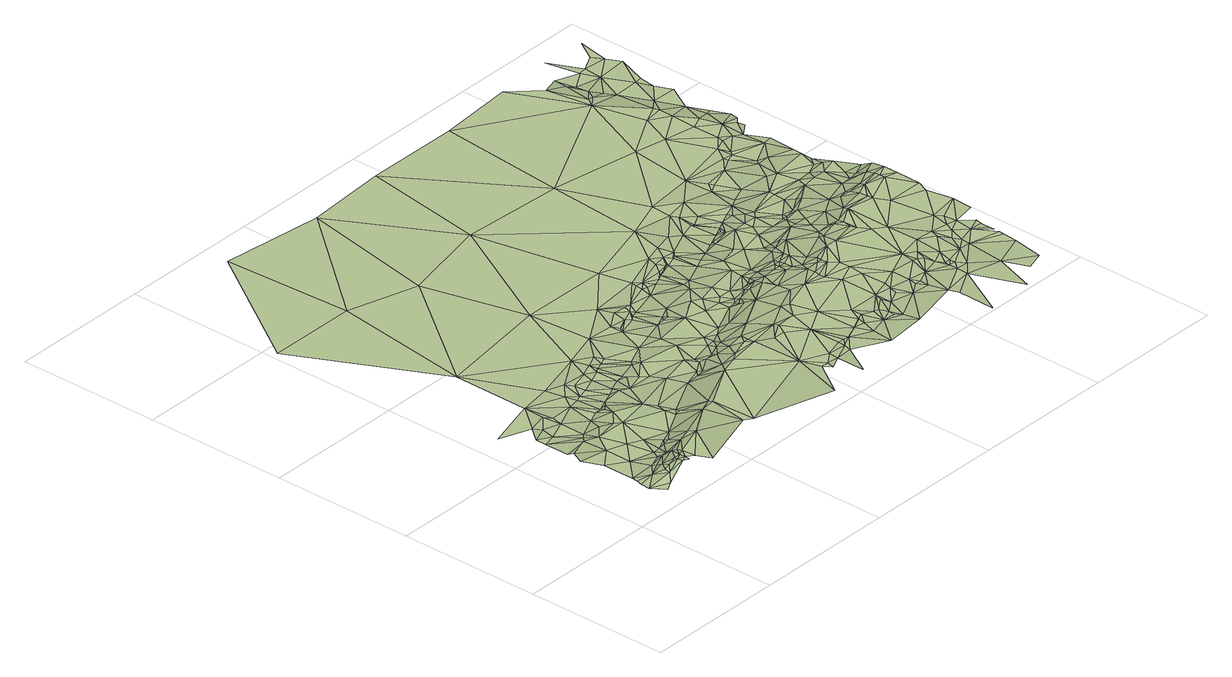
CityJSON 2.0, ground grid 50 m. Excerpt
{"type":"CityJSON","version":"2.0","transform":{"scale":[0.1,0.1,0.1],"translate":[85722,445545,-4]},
"CityObjects":{
"terrain1":{"type":"TINRelief","geometry":[{"type":"CompositeSurface","lod":"1","boundaries":[[[0,1,2]],[[1,3,4]],[[5,4,3]],[[6,1,0]],[[7,5,3]],[[6,3,1]],[[6,8,3]],[[9,7,3]],[[10,11,7]],[[12,6,0]],[[6,13,8]],[[8,14,3]],[[15,16,11]],[[10,7,9]],[[14,17,3]],[[13,14,8]],[[18,13,6]],[[17,9,3]],[[12,18,6]],[[15,19,16]],[[15,11,10]],[[20,14,13]],[[18,20,13]],[[21,18,12]],[[22,23,19]],[[24,21,12]],[[25,20,18]],[[14,26,17]],[[26,9,17]],[[21,25,18]],[[22,27,23]],[[10,9,28]],[[20,29,14]],[[15,22,19]],[[30,31,27]],[[25,29,20]],[[32,25,21]],[[29,26,14]],[[26,28,9]],[[32,21,33]],[[15,10,34]],[[35,36,31]],[[30,35,31]],[[32,37,25]],[[10,28,38]],[[25,37,29]],[[22,39,27]],[[39,30,27]],[[40,41,36]],[[42,28,26]],[[34,10,38]],[[43,22,15]],[[42,26,29]],[[42,38,28]],[[43,15,34]],[[43,39,22]],[[32,44,37]],[[29,37,44]],[[39,45,30]],[[42,46,38]],[[35,47,36]],[[33,48,49]],[[42,29,44]],[[32,33,49]],[[50,35,30]],[[43,45,39]],[[42,51,46]],[[34,38,52]],[[45,50,30]],[[52,38,46]],[[42,44,51]],[[40,36,47]],[[50,47,35]],[[53,45,43]],[[32,49,44]],[[43,34,54]],[[51,55,46]],[[52,46,55]],[[56,51,44]],[[50,57,47]],[[40,47,57]],[[54,34,52]],[[53,43,58]],[[56,55,51]],[[59,50,45]],[[53,59,45]],[[56,44,60]],[[43,54,58]],[[44,49,60]],[[52,55,61]],[[62,49,48]],[[56,61,55]],[[50,63,57]],[[53,58,59]],[[56,60,61]],[[40,57,63]],[[54,52,61]],[[59,63,50]],[[58,64,59]],[[58,54,64]],[[65,40,66]],[[60,49,67]],[[40,63,68]],[[69,63,59]],[[64,69,59]],[[40,68,66]],[[60,67,61]],[[54,61,70]],[[64,71,69]],[[72,63,69]],[[71,72,69]],[[62,67,49]],[[54,73,64]],[[64,74,71]],[[72,75,63]],[[71,74,72]],[[68,63,75]],[[76,77,65]],[[78,61,67]],[[78,70,61]],[[54,70,73]],[[73,74,64]],[[74,79,72]],[[79,75,72]],[[68,75,80]],[[81,66,68]],[[79,80,75]],[[73,79,74]],[[81,68,80]],[[62,82,83]],[[62,83,67]],[[78,67,84]],[[65,66,85]],[[86,70,78]],[[73,70,87]],[[79,88,80]],[[81,80,89]],[[86,78,84]],[[86,87,70]],[[90,84,67]],[[73,91,79]],[[89,80,92]],[[83,90,67]],[[88,92,80]],[[90,86,84]],[[91,88,79]],[[81,85,66]],[[73,93,91]],[[81,89,94]],[[95,92,88]],[[89,92,96]],[[91,95,88]],[[97,77,76]],[[98,73,87]],[[95,96,92]],[[93,95,91]],[[99,87,86]],[[89,96,94]],[[82,100,83]],[[99,86,90]],[[98,93,73]],[[81,94,85]],[[93,101,95]],[[95,101,96]],[[83,100,90]],[[102,101,93]],[[103,94,96]],[[101,103,96]],[[102,93,104]],[[98,87,99]],[[105,104,93]],[[106,76,65]],[[107,65,85]],[[108,94,103]],[[108,85,94]],[[102,109,101]],[[101,109,103]],[[105,93,98]],[[102,104,109]],[[99,90,100]],[[110,103,109]],[[110,108,103]],[[108,111,85]],[[104,112,109]],[[110,113,108]],[[110,109,112]],[[105,114,104]],[[113,111,108]],[[115,100,82]],[[110,112,113]],[[116,115,82]],[[104,114,112]],[[98,99,117]],[[106,65,107]],[[113,118,111]],[[99,100,119]],[[105,98,120]],[[111,121,85]],[[99,119,117]],[[113,112,122]],[[113,122,118]],[[105,120,114]],[[122,112,114]],[[123,119,100]],[[118,121,111]],[[120,98,117]],[[124,117,119]],[[124,119,123]],[[107,85,121]],[[123,100,125]],[[122,126,118]],[[122,114,126]],[[124,127,117]],[[118,126,121]],[[124,123,128]],[[120,117,127]],[[115,125,100]],[[124,128,127]],[[123,125,129]],[[120,130,114]],[[130,126,114]],[[120,127,131]],[[123,129,132]],[[123,132,128]],[[131,127,128]],[[133,97,76]],[[116,134,115]],[[120,131,130]],[[131,128,135]],[[136,121,126]],[[128,132,135]],[[137,129,125]],[[138,132,129]],[[137,125,115]],[[139,121,136]],[[130,140,126]],[[141,131,135]],[[133,76,106]],[[107,121,142]],[[141,130,131]],[[143,138,129]],[[144,115,134]],[[145,135,132]],[[126,140,146]],[[136,126,146]],[[147,144,134]],[[145,132,138]],[[139,142,121]],[[137,143,129]],[[145,141,135]],[[144,148,115]],[[139,136,149]],[[150,140,130]],[[147,151,144]],[[152,145,138]],[[143,153,138]],[[150,130,141]],[[137,115,154]],[[152,138,153]],[[137,155,143]],[[155,153,143]],[[139,149,156]],[[145,157,141]],[[149,136,156]],[[151,148,144]],[[158,146,140]],[[152,157,145]],[[158,136,146]],[[150,141,157]],[[154,115,159]],[[139,156,160]],[[139,160,142]],[[136,161,156]],[[115,148,162]],[[158,161,136]],[[152,163,157]],[[151,164,165]],[[150,166,140]],[[152,153,167]],[[150,157,163]],[[137,168,155]],[[151,169,148]],[[168,153,155]],[[166,158,140]],[[159,115,162]],[[170,106,107]],[[137,154,168]],[[152,167,163]],[[171,160,156]],[[171,156,161]],[[172,142,160]],[[158,173,161]],[[151,165,169]],[[150,163,174]],[[148,169,175]],[[176,107,142]],[[171,161,173]],[[154,159,177]],[[167,153,168]],[[171,172,160]],[[178,173,158]],[[150,174,166]],[[148,175,162]],[[179,178,158]],[[166,179,158]],[[180,142,172]],[[168,154,177]],[[171,173,181]],[[182,163,167]],[[174,163,182]],[[178,181,173]],[[183,178,179]],[[166,183,179]],[[175,169,184]],[[180,172,171]],[[180,171,181]],[[159,162,177]],[[165,185,169]],[[162,175,184]],[[184,169,185]],[[186,178,183]],[[186,181,178]],[[186,183,166]],[[174,187,166]],[[162,184,185]],[[188,142,180]],[[133,106,170]],[[168,177,189]],[[177,162,189]],[[165,190,185]],[[167,168,191]],[[180,181,192]],[[174,182,193]],[[170,107,176]],[[182,167,194]],[[162,185,195]],[[186,192,181]],[[196,186,166]],[[196,166,187]],[[174,193,187]],[[176,142,188]],[[168,189,191]],[[189,162,197]],[[180,192,198]],[[162,195,197]],[[167,191,194]],[[180,198,199]],[[185,200,195]],[[190,200,185]],[[182,201,193]],[[188,180,199]],[[182,194,201]],[[196,187,202]],[[193,203,187]],[[196,204,186]],[[202,187,203]],[[189,205,191]],[[186,204,192]],[[189,197,205]],[[195,200,206]],[[197,195,207]],[[192,208,198]],[[195,206,207]],[[198,209,199]],[[201,210,193]],[[188,199,209]],[[193,211,203]],[[208,209,198]],[[210,211,193]],[[196,202,204]],[[190,212,200]],[[202,203,213]],[[214,208,192]],[[201,215,210]],[[194,215,201]],[[206,216,207]],[[217,203,211]],[[210,215,211]],[[197,207,218]],[[212,206,200]],[[214,209,208]],[[217,213,203]],[[191,205,219]],[[194,191,219]],[[217,211,215]],[[220,192,204]],[[218,207,216]],[[202,213,221]],[[220,214,192]],[[202,221,204]],[[212,216,206]],[[194,222,215]],[[205,197,223]],[[224,209,214]],[[176,188,225]],[[217,226,213]],[[188,209,225]],[[218,216,227]],[[190,228,212]],[[217,215,229]],[[212,227,216]],[[221,213,226]],[[230,209,224]],[[220,224,214]],[[194,231,222]],[[194,219,232]],[[217,229,226]],[[233,204,221]],[[215,222,229]],[[220,204,233]],[[194,232,231]],[[205,223,219]],[[234,133,170]],[[197,218,235]],[[212,236,227]],[[220,237,224]],[[230,238,209]],[[220,233,237]],[[239,226,229]],[[237,230,224]],[[240,236,212]],[[218,227,241]],[[238,225,209]],[[240,212,242]],[[242,212,243]],[[229,222,244]],[[228,243,212]],[[170,176,245]],[[231,244,222]],[[197,235,223]],[[239,229,244]],[[223,232,219]],[[232,246,231]],[[221,226,247]],[[236,241,227]],[[233,221,247]],[[248,230,237]],[[240,242,243]],[[233,249,237]],[[239,250,226]],[[239,244,251]],[[240,252,236]],[[246,253,231]],[[231,253,244]],[[248,238,230]],[[235,218,241]],[[249,248,237]],[[239,251,250]],[[240,243,254]],[[252,241,236]],[[245,176,225]],[[255,246,232]],[[244,256,251]],[[226,250,247]],[[240,254,252]],[[253,256,244]],[[257,232,223]],[[233,258,249]],[[259,225,238]],[[255,253,246]],[[248,259,238]],[[250,251,256]],[[233,247,258]],[[252,254,241]],[[249,259,248]],[[228,260,243]],[[261,262,223]],[[261,223,235]],[[253,263,256]],[[257,255,232]],[[262,264,223]],[[259,265,225]],[[266,259,249]],[[250,256,263]],[[264,257,223]],[[267,263,253]],[[255,267,253]],[[266,249,258]],[[254,243,260]],[[268,241,254]],[[250,269,247]],[[250,263,269]],[[247,270,258]],[[266,258,271]],[[266,272,259]],[[255,273,267]],[[235,241,274]],[[268,254,275]],[[268,276,241]],[[267,277,263]],[[259,272,265]],[[269,270,247]],[[245,225,265]],[[278,271,258]],[[273,277,267]],[[270,278,258]],[[257,279,255]],[[279,273,255]],[[274,241,276]],[[266,271,272]],[[254,260,275]],[[261,280,262]],[[261,235,281]],[[269,263,282]],[[280,264,262]],[[283,257,264]],[[277,282,263]],[[284,277,273]],[[234,170,285]],[[279,286,273]],[[257,287,279]],[[284,273,286]],[[268,275,260]],[[288,271,278]],[[170,245,285]],[[228,289,260]],[[284,282,277]],[[283,287,257]],[[270,288,278]],[[288,272,271]],[[235,274,281]],[[280,283,264]],[[265,272,290]],[[261,291,280]],[[261,281,291]],[[269,292,270]],[[279,293,286]],[[268,294,276]],[[287,293,279]],[[284,286,293]],[[245,265,290]],[[269,282,295]],[[284,296,282]],[[283,297,287]],[[274,276,294]],[[298,288,270]],[[268,260,299]],[[280,300,283]],[[300,297,283]],[[284,293,296]],[[301,287,297]],[[302,272,288]],[[301,293,287]],[[274,294,281]],[[292,298,270]],[[269,295,292]],[[268,299,294]],[[290,272,302]],[[296,295,282]],[[299,260,303]],[[298,304,288]],[[260,305,303]],[[280,306,300]],[[260,289,305]],[[304,307,288]],[[291,306,280]],[[306,297,300]],[[302,288,307]],[[296,308,295]],[[301,297,306]],[[299,303,309]],[[296,293,310]],[[311,245,290]],[[301,310,293]],[[303,305,309]],[[281,312,291]],[[304,313,307]],[[295,314,292]],[[295,308,314]],[[294,312,281]],[[296,310,308]],[[294,299,315]],[[292,316,298]],[[311,290,302]],[[298,316,304]],[[299,309,317]],[[302,307,318]],[[318,307,313]],[[317,305,289]],[[291,319,306]],[[317,309,305]],[[320,314,308]],[[321,313,304]],[[314,322,292]],[[320,308,323]],[[301,306,324]],[[308,310,323]],[[285,245,325]],[[291,312,319]],[[311,325,245]],[[299,317,315]],[[301,324,310]],[[321,318,313]],[[302,318,326]],[[327,328,329]],[[327,329,289]],[[294,315,312]],[[316,321,304]],[[320,322,314]],[[322,316,292]],[[330,302,326]],[[311,302,330]],[[321,331,318]],[[317,289,332]],[[319,333,306]],[[334,326,318]],[[331,334,318]],[[306,333,324]],[[335,320,323]],[[317,336,315]],[[335,323,310]],[[234,285,337]],[[321,334,331]],[[330,326,338]],[[312,315,336]],[[334,338,326]],[[289,329,332]],[[335,322,320]],[[339,336,317]],[[340,321,316]],[[324,341,310]],[[322,342,316]],[[340,334,321]],[[339,317,343]],[[330,338,344]],[[312,336,345]],[[335,310,341]],[[340,338,334]],[[324,333,341]],[[342,346,316]],[[347,343,317]],[[347,317,332]],[[311,330,348]],[[340,316,346]],[[339,345,336]],[[319,349,333]],[[319,312,350]],[[344,338,340]],[[311,348,325]],[[351,342,322]],[[335,351,322]],[[339,343,345]],[[333,352,341]],[[330,344,348]],[[312,345,353]],[[319,354,349]],[[355,346,342]],[[319,350,354]],[[347,356,343]],[[340,346,357]],[[335,341,358]],[[349,352,333]],[[344,340,359]],[[360,332,329]],[[347,332,361]],[[362,345,343]],[[351,355,342]],[[335,358,363]],[[364,356,347]],[[362,343,356]],[[365,358,341]],[[365,341,352]],[[335,366,351]],[[335,363,366]],[[350,312,367]],[[340,357,359]],[[367,312,353]],[[364,347,361]],[[360,361,332]],[[368,357,346]],[[368,346,355]],[[362,353,345]],[[364,362,356]],[[358,369,363]],[[349,370,352]],[[351,371,355]],[[354,370,349]],[[365,352,372]],[[348,344,373]],[[351,366,371]],[[344,359,373]],[[369,366,363]],[[352,370,372]],[[285,325,374]],[[360,329,375]],[[325,348,376]],[[377,375,329]],[[368,355,378]],[[357,373,359]],[[364,361,379]],[[368,373,357]],[[360,379,361]],[[355,371,380]],[[355,380,378]],[[365,381,358]],[[366,382,371]],[[364,379,362]],[[362,383,353]],[[350,384,354]],[[368,378,373]],[[354,384,370]],[[365,372,381]],[[369,385,366]],[[358,381,369]],[[372,370,384]],[[382,380,371]],[[385,382,366]],[[367,353,386]],[[350,367,384]],[[383,386,353]],[[362,379,383]],[[348,373,387]],[[388,380,382]],[[381,385,369]],[[385,388,382]],[[389,360,375]],[[389,379,360]],[[372,390,381]],[[372,384,390]],[[378,380,391]],[[348,387,376]],[[325,376,374]],[[378,392,373]],[[393,383,379]],[[391,380,388]],[[393,386,383]],[[387,373,394]],[[367,386,395]],[[396,388,385]],[[367,397,384]],[[378,391,398]],[[392,394,373]],[[393,379,399]],[[381,400,385]],[[389,399,379]],[[401,386,393]],[[378,398,392]],[[381,390,400]],[[402,375,403]],[[391,388,404]],[[376,387,405]],[[396,404,388]],[[401,406,386]],[[387,394,407]],[[408,390,384]],[[396,385,400]],[[337,285,409]],[[401,393,399]],[[410,367,395]],[[395,386,406]],[[411,389,375]],[[410,397,367]],[[387,412,405]],[[407,394,392]],[[387,407,412]],[[413,399,389]],[[408,384,397]],[[402,411,375]],[[414,400,390]],[[415,390,408]],[[413,401,399]],[[414,390,415]],[[416,406,401]],[[395,406,417]],[[376,405,418]],[[285,374,409]],[[391,404,419]],[[391,419,398]],[[416,417,406]],[[396,419,404]],[[412,418,405]],[[413,416,401]],[[396,400,419]],[[411,420,389]],[[421,413,389]],[[412,407,418]],[[407,392,422]],[[414,423,400]],[[420,421,389]],[[424,392,398]],[[414,415,425]],[[408,397,426]],[[414,425,423]],[[415,408,426]],[[427,395,417]],[[376,428,374]],[[429,410,395]],[[415,426,425]],[[419,424,398]],[[418,407,422]],[[430,400,423]],[[431,416,413]],[[376,418,432]],[[427,417,416]],[[422,392,433]],[[423,425,434]],[[410,435,397]],[[430,419,400]],[[436,437,413]],[[433,392,424]],[[437,438,413]],[[434,425,426]],[[438,431,413]],[[435,426,397]],[[429,395,427]],[[430,423,434]],[[376,432,439]],[[376,439,428]],[[427,416,440]],[[441,424,419]],[[430,441,419]],[[442,410,429]],[[418,422,443]],[[442,435,410]],[[444,434,426]],[[443,422,433]],[[433,424,445]],[[337,409,446]],[[447,430,434]],[[418,448,432]],[[441,445,424]],[[435,449,426]],[[418,443,448]],[[430,450,441]],[[444,426,449]],[[447,434,444]],[[430,451,450]],[[447,451,430]],[[452,374,428]],[[450,445,441]],[[443,433,453]],[[433,445,454]],[[448,455,432]],[[448,443,456]],[[457,451,447]],[[435,458,449]],[[439,432,455]],[[442,458,435]],[[459,450,451]],[[448,456,455]],[[459,451,457]],[[409,374,452]],[[444,449,460]],[[447,444,460]],[[461,445,450]],[[456,443,453]],[[439,455,462]],[[449,458,460]],[[453,433,463]],[[464,428,439]],[[463,433,454]],[[457,447,465]],[[461,454,445]],[[459,466,450]],[[439,462,467]],[[465,447,460]],[[459,457,468]],[[466,461,450]],[[457,465,468]],[[464,439,467]],[[464,469,428]],[[470,455,456]],[[459,468,466]],[[461,471,454]],[[470,462,455]],[[470,456,453]],[[452,428,472]],[[467,462,473]],[[466,471,461]],[[463,454,471]],[[428,469,472]],[[474,453,463]],[[446,409,475]],[[464,467,473]],[[470,453,474]],[[470,473,462]],[[409,452,476]],[[475,409,477]],[[464,478,469]],[[409,479,477]],[[464,473,478]],[[452,472,480]],[[476,452,480]],[[481,472,469]],[[470,474,482]],[[483,473,470]],[[475,477,484]],[[481,469,478]],[[485,479,409]],[[483,478,473]],[[486,477,479]],[[485,409,476]],[[483,470,482]],[[486,484,477]],[[475,484,487]],[[486,479,488]],[[480,472,489]],[[483,490,478]],[[476,480,491]],[[489,472,481]],[[492,481,478]],[[485,488,479]],[[486,493,484]],[[483,494,490]],[[487,484,493]],[[485,476,491]],[[490,495,478]],[[492,489,481]],[[491,480,489]],[[492,478,496]],[[495,496,478]],[[486,488,497]],[[486,497,493]],[[487,493,498]],[[485,497,488]],[[492,499,489]],[[492,496,499]],[[500,485,491]],[[493,497,498]],[[501,491,489]],[[500,497,485]],[[500,491,502]],[[502,491,501]],[[503,498,497]],[[503,504,498]],[[500,502,505]],[[506,503,497]],[[507,497,500]],[[507,500,505]],[[507,506,497]],[[508,503,506]],[[509,508,506]]]}]}
},
"vertices":[
[208,70,38],[158,110,26],[186,60,30],[207,140,39],[159,140,28],[163,160,29],[229,90,57],[164,180,30],[232,110,58],[251,180,34],[232,250,29],[163,290,31],[276,80,80],[251,110,67],[254,140,55],[230,340,31],[137,360,29],[251,160,43],[275,100,79],[164,410,24],[276,110,77],[299,90,80],[231,430,25],[159,430,14],[296,70,81],[298,110,79],[300,180,44],[163,520,10],[299,200,33],[320,160,62],[206,530,12],[142,540,28],[321,120,79],[322,70,81],[300,320,29],[207,570,21],[182,590,27],[321,140,74],[318,230,28],[253,450,19],[253,680,30],[72,630,28],[318,180,48],[276,410,28],[383,180,63],[276,470,13],[344,230,30],[253,610,26],[345,20,82],[432,160,77],[276,560,12],[365,230,34],[352,300,27],[322,450,25],[386,410,28],[387,250,30],[385,230,39],[277,590,20],[365,430,26],[344,500,16],[428,190,68],[434,270,29],[566,90,82],[366,600,13],[410,470,29],[254,950,29],[366,700,29],[546,230,73],[389,640,22],[389,520,14],[521,360,26],[411,500,24],[412,520,16],[500,430,30],[434,520,19],[410,610,11],[322,1440,29],[7,1440,29],[524,320,27],[454,540,14],[433,620,11],[433,680,27],[590,70,83],[591,230,77],[545,320,31],[546,750,28],[546,340,25],[523,390,28],[500,560,11],[454,660,21],[590,250,71],[520,540,23],[471,630,10],[546,520,26],[521,680,21],[523,570,15],[523,650,12],[299,1890,29],[654,470,30],[682,410,26],[748,320,76],[569,590,12],[591,570,24],[569,670,11],[612,540,27],[634,520,27],[568,1370,29],[659,1010,29],[570,700,21],[592,590,17],[584,680,12],[613,720,23],[659,610,19],[612,690,11],[678,590,26],[925,180,82],[879,0,73],[747,430,27],[636,700,13],[726,410,29],[771,500,28],[675,790,28],[681,630,12],[783,360,63],[750,410,33],[815,340,76],[750,660,14],[793,460,26],[815,450,31],[840,360,74],[816,570,29],[795,480,26],[840,430,45],[660,1850,28],[947,110,81],[838,450,34],[790,760,11],[928,360,76],[873,410,63],[772,790,24],[816,630,27],[880,500,26],[816,880,29],[906,380,75],[974,110,80],[883,470,34],[817,680,14],[975,90,74],[1016,140,81],[795,770,17],[907,540,26],[1020,110,75],[904,470,39],[927,410,74],[975,320,81],[925,380,76],[837,790,18],[907,500,30],[883,700,16],[1018,320,81],[835,830,27],[858,780,12],[1082,270,82],[945,520,27],[1031,20,67],[1087,120,69],[951,650,29],[996,450,69],[1039,380,75],[1087,140,75],[885,1440,28],[883,810,18],[882,830,25],[873,790,13],[974,540,27],[1082,160,81],[973,1010,28],[1040,360,81],[927,720,14],[907,700,20],[907,830,22],[899,800,11],[997,520,40],[928,700,23],[1105,160,80],[1129,160,78],[969,740,17],[1020,630,28],[997,900,28],[1108,360,81],[1217,70,61],[1130,430,74],[1000,830,10],[1081,590,28],[1121,520,65],[1177,180,80],[1034,700,29],[1172,320,82],[997,860,21],[994,880,27],[1219,140,64],[1104,550,51],[1062,680,30],[1083,630,27],[1086,750,25],[1150,410,82],[1222,180,75],[1221,200,81],[1020,860,17],[1020,880,25],[1104,570,40],[1107,590,32],[1288,160,62],[1107,650,28],[1060,860,10],[1131,590,37],[1244,210,81],[1127,610,28],[1243,250,82],[1221,470,73],[1106,790,15],[1131,700,29],[1176,590,48],[1264,450,81],[1085,870,10],[1131,950,27],[1154,650,27],[1288,200,76],[1372,90,54],[1176,610,37],[1109,890,15],[1208,570,64],[1222,520,68],[1131,790,18],[952,1870,29],[1355,380,83],[1311,200,72],[1105,880,10],[1130,920,22],[1187,630,29],[1335,180,61],[1357,250,81],[1335,160,59],[1354,140,58],[1221,610,46],[1219,1080,29],[1222,540,67],[1242,720,28],[1153,900,15],[1162,900,10],[1242,680,26],[1215,630,33],[1355,230,76],[1244,590,60],[1379,210,62],[1306,560,65],[1242,650,29],[1335,500,79],[1214,830,12],[1175,930,20],[1470,200,54],[1333,430,82],[1331,450,81],[1279,650,35],[1335,470,81],[1196,970,27],[1198,910,14],[1290,590,63],[1423,250,74],[1285,680,26],[1266,770,30],[1215,920,10],[1223,930,15],[1310,590,64],[1419,360,82],[1423,230,65],[1423,270,81],[1312,610,61],[1242,840,17],[1334,560,64],[1402,480,81],[1424,410,83],[1332,630,58],[1379,500,82],[1333,610,62],[1245,1420,29],[1335,590,63],[1356,540,67],[1286,860,11],[1560,140,47],[1267,990,24],[1423,450,82],[1357,770,28],[1379,610,61],[1490,300,80],[1380,680,46],[1378,630,60],[1402,520,80],[1334,790,30],[1510,250,62],[1398,500,81],[1401,560,65],[1312,970,16],[1514,230,54],[1334,860,21],[1537,200,51],[1468,540,81],[1331,880,10],[1399,680,49],[1537,230,52],[1446,680,56],[1356,1060,28],[1581,340,81],[1342,880,15],[1402,730,28],[1583,300,74],[1422,860,29],[1581,250,54],[1380,900,12],[1509,540,81],[1423,720,34],[1402,880,21],[1447,790,28],[1442,700,49],[1513,610,63],[1357,1130,30],[1373,990,15],[1580,110,41],[1601,0,20],[1670,160,44],[1375,1040,22],[1400,900,15],[1671,200,45],[1514,590,74],[1421,920,11],[1514,720,52],[1604,300,70],[1288,1870,28],[1387,990,10],[1625,290,66],[1445,930,15],[1536,630,61],[1467,830,30],[1648,270,52],[1425,1010,14],[1627,320,76],[1466,860,31],[1670,230,45],[1443,1080,26],[1600,560,81],[1626,500,83],[1512,790,27],[1581,610,77],[1670,360,81],[1605,540,82],[1513,860,30],[1671,250,45],[1491,930,19],[1560,680,54],[1489,950,15],[1717,200,43],[1694,230,44],[1695,290,55],[1536,720,53],[1693,250,44],[1580,630,66],[1551,770,40],[1667,470,83],[1513,900,26],[1580,720,52],[1604,590,81],[1559,790,31],[1603,610,78],[1536,970,14],[1559,1370,29],[1800,140,34],[1533,1150,29],[1782,20,10],[1533,880,31],[1762,270,42],[1578,810,28],[1647,700,52],[1578,790,33],[1739,340,69],[1672,630,80],[1604,770,49],[1739,360,77],[1559,1070,11],[1603,790,39],[1806,270,40],[1672,650,73],[1647,860,28],[1648,920,30],[1784,320,50],[1572,990,10],[1807,410,81],[1668,810,45],[1761,610,82],[1647,900,30],[1807,300,42],[1712,740,48],[1807,340,59],[1917,90,19],[1852,70,19],[1667,830,33],[1577,1100,18],[1807,360,70],[1624,1010,13],[1760,630,81],[1672,1640,28],[1784,560,83],[1915,180,35],[1593,1090,11],[1872,320,40],[1739,720,53],[1760,660,80],[1852,360,62],[1830,390,77],[1674,1120,11],[1740,860,34],[1918,230,37],[1920,250,37],[1715,990,25],[1762,720,58],[1758,900,29],[1761,700,68],[1806,680,80],[1918,430,80],[1672,1350,28],[1897,520,83],[1806,770,47],[1920,340,40],[1715,1160,17],[1739,970,31],[1807,700,75],[1873,660,82],[1920,270,37],[1918,290,36],[1918,320,37],[1737,1200,25],[1940,380,58],[1783,860,42],[1914,560,83],[1761,1060,18],[1873,700,80],[1807,900,31],[1557,1890,28],[1869,730,74],[1728,1150,11],[1874,680,81],[1828,860,41],[1842,770,47],[1717,1460,28],[1804,1060,21],[1851,920,30],[1757,1160,11],[1777,1080,13],[1869,770,52],[1918,650,82],[1866,810,41],[1918,700,81],[1868,900,38],[1761,1170,15],[1875,990,30],[1783,1240,27],[1918,750,73],[1893,880,39],[1784,1220,23],[1917,790,53],[1781,1330,28],[1870,1130,12],[1875,950,29],[1784,1420,28],[1827,1220,20],[1874,1020,31],[1650,1800,27],[1780,1490,28],[1694,1670,28],[1850,1280,27],[1712,1670,25],[1785,1470,28],[1827,1350,28],[1896,1130,17],[1865,1210,11],[1716,1780,17],[1786,1640,12],[1739,1710,17],[1724,1830,12],[1760,1670,17],[1868,1440,14],[1896,1260,18],[1830,1530,15],[1874,1360,19],[1739,1760,12],[1908,1240,11],[1919,1280,15],[1925,1310,13],[1829,1740,12],[1806,1800,13],[1898,1370,14],[1874,1640,13],[1920,1530,12],[1896,1590,12],[1829,1800,17],[1784,1920,11],[1896,1640,17],[1894,1780,29],[1919,1730,29],[1875,1820,28],[1918,1890,28]
]}
